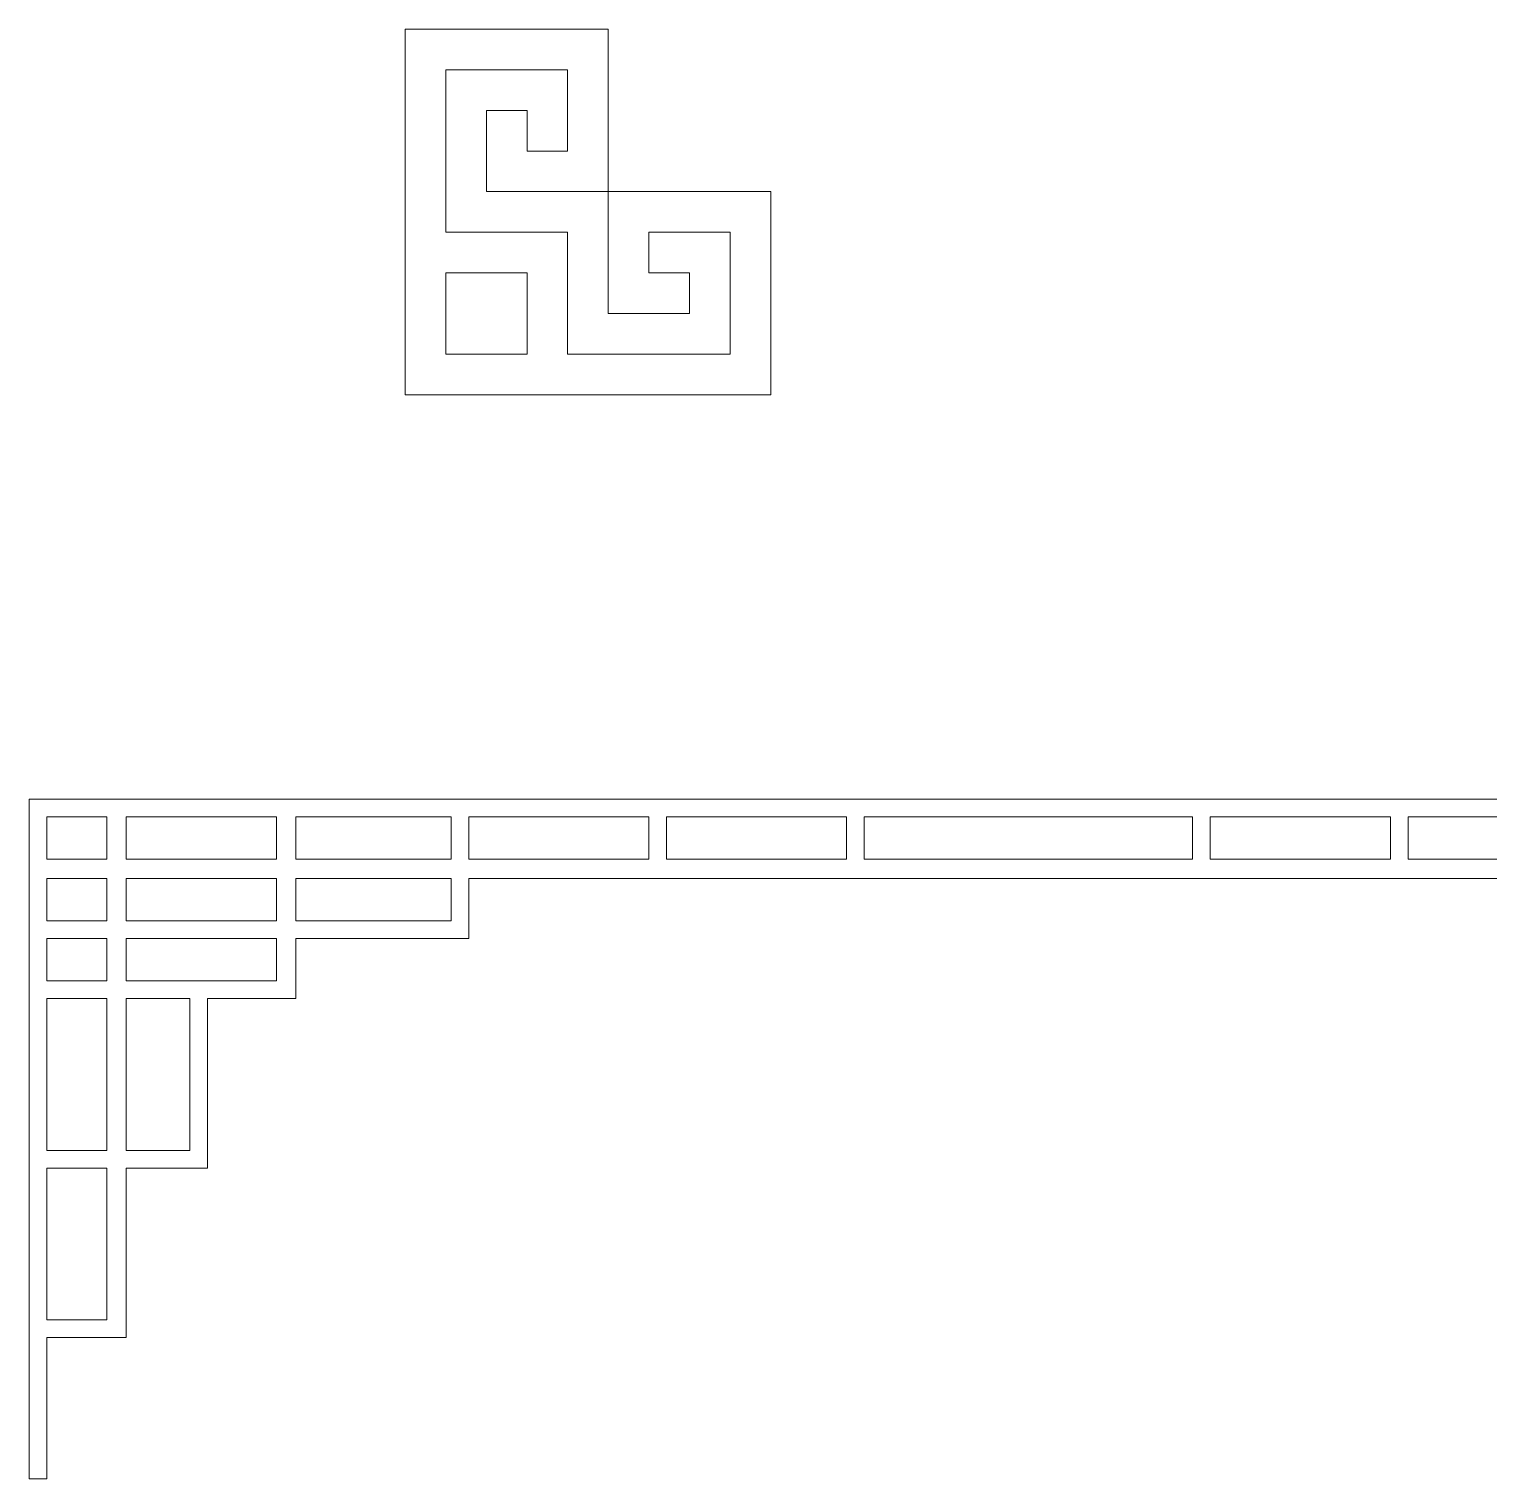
# Model space of a CAD drawing. Extents: x -66030 to 95157, y -13132 to 45879.
# Drawn here: x -29221 to -25992, y 8054 to 11261 of the extents above; entities that cross this region are included whole.
import ezdxf

# ---------------------------------------------------------------- set-up
doc = ezdxf.new("R2010")
doc.units = 0
doc.header["$LTSCALE"] = 100
doc.header["$MEASUREMENT"] = 0
doc.layers.get('0').update_dxf_attribs({"linetype": 'CONTINUOUS'})

msp = doc.modelspace()

# ---------------------------------------------------------------- linework, layer by layer
at = {"lineweight": 0}
for points in [[(-27940.1, 11170.8), (-27940.1, 10991.2), (-27940.1, 10901.3), (-27850.3, 10901.3), (-27670.6, 10901.3), (-27580.8, 10901.3), (-27580.8, 10811.5), (-27580.8, 10542), (-27580.8, 10452.1), (-27670.6, 10452.1), (-28030, 10452.1), (-28119.8, 10452.1), (-28299.5, 10452.1), (-28389.3, 10452.1), (-28389.3, 10542), (-28389.3, 10721.7), (-28389.3, 10811.5), (-28389.3, 11170.8), (-28389.3, 11260.7), (-28299.5, 11260.7), (-28030, 11260.7), (-27940.1, 11260.7), (-27940.1, 11170.8)], [(-28209.7, 11081), (-28119.8, 11081), (-28119.8, 10991.2), (-28030, 10991.2), (-28030, 11170.8), (-28299.5, 11170.8), (-28299.5, 10811.5), (-28119.8, 10811.5), (-28030, 10811.5), (-28030, 10721.7), (-28030, 10542), (-27670.6, 10542), (-27670.6, 10811.5), (-27850.3, 10811.5), (-27850.3, 10721.7), (-27760.5, 10721.7), (-27760.5, 10631.8), (-27850.3, 10631.8), (-27940.1, 10631.8), (-27940.1, 10721.7), (-27940.1, 10811.5), (-27940.1, 10901.3), (-28030, 10901.3), (-28209.7, 10901.3), (-28209.7, 10991.2), (-28209.7, 11081)], [(-28299.5, 10542), (-28119.8, 10542), (-28119.8, 10721.7), (-28299.5, 10721.7), (-28299.5, 10542)], [(-29182.2, 9424.9), (-29049.4, 9424.9), (-29049.4, 9518.6), (-29182.2, 9518.6), (-29182.2, 9424.9)], [(-29006.5, 9518.6), (-29006.5, 9424.9), (-28674.5, 9424.9), (-28674.5, 9518.6), (-29006.5, 9518.6)], [(-28631.5, 9518.6), (-28631.5, 9424.9), (-28287.8, 9424.9), (-28287.8, 9518.6), (-28631.5, 9518.6)], [(-27850.3, 9424.9), (-27850.3, 9518.6), (-28248.7, 9518.6), (-28248.7, 9424.9), (-27850.3, 9424.9)], [(-27811.2, 9518.6), (-27811.2, 9424.9), (-27412.8, 9424.9), (-27412.8, 9518.6), (-27811.2, 9518.6)], [(-26647.3, 9518.6), (-26647.3, 9424.9), (-27373.8, 9424.9), (-27373.8, 9518.6), (-26647.3, 9518.6)], [(-26608.2, 9518.6), (-26608.2, 9424.9), (-26209.8, 9424.9), (-26209.8, 9518.6), (-26608.2, 9518.6)], [(-25776.2, 9518.6), (-25776.2, 9424.9), (-26170.7, 9424.9), (-26170.7, 9518.6), (-25776.2, 9518.6)], [(-29182.2, 9288.2), (-29049.4, 9288.2), (-29049.4, 9381.9), (-29182.2, 9381.9), (-29182.2, 9288.2)], [(-29006.5, 9381.9), (-29006.5, 9288.2), (-28674.5, 9288.2), (-28674.5, 9381.9), (-29006.5, 9381.9)], [(-28631.5, 9381.9), (-28631.5, 9288.2), (-28287.8, 9288.2), (-28287.8, 9381.9), (-28631.5, 9381.9)], [(-29182.2, 9155.4), (-29049.4, 9155.4), (-29049.4, 9249.1), (-29182.2, 9249.1), (-29182.2, 9155.4)], [(-29006.5, 9249.1), (-29006.5, 9155.4), (-28674.5, 9155.4), (-28674.5, 9249.1), (-29006.5, 9249.1)], [(-29182.2, 8780.4), (-29049.4, 8780.4), (-29049.4, 9116.3), (-29182.2, 9116.3), (-29182.2, 8780.4)], [(-29006.5, 9116.3), (-29006.5, 8780.4), (-28865.9, 8780.4), (-28865.9, 9116.3), (-29006.5, 9116.3)], [(-29182.2, 8405.4), (-29049.4, 8405.4), (-29049.4, 8741.3), (-29182.2, 8741.3), (-29182.2, 8405.4)]]:
    msp.add_lwpolyline(points, close=True, dxfattribs=at)
at = {"color": 29, "lineweight": 0}
msp.add_lwpolyline([(-25776.2, 9381.9), (-28248.7, 9381.9), (-28248.7, 9288.2), (-28248.7, 9264.7), (-28248.7, 9249.1), (-28631.5, 9249.1), (-28631.5, 9155.4), (-28631.5, 9128), (-28631.5, 9116.3), (-28826.8, 9116.3), (-28826.8, 8741.3), (-28842.4, 8741.3), (-28865.9, 8741.3), (-29006.5, 8741.3), (-29006.5, 8366.4), (-29049.4, 8366.4), (-29092.4, 8366.4), (-29135.4, 8366.4), (-29182.2, 8366.4), (-29182.2, 8053.9), (-29221.3, 8053.9), (-29221.3, 9557.7), (-29221.3, 9557.7), (-24819.3, 9557.7)], dxfattribs=at)

doc.saveas('drawing.dxf')
